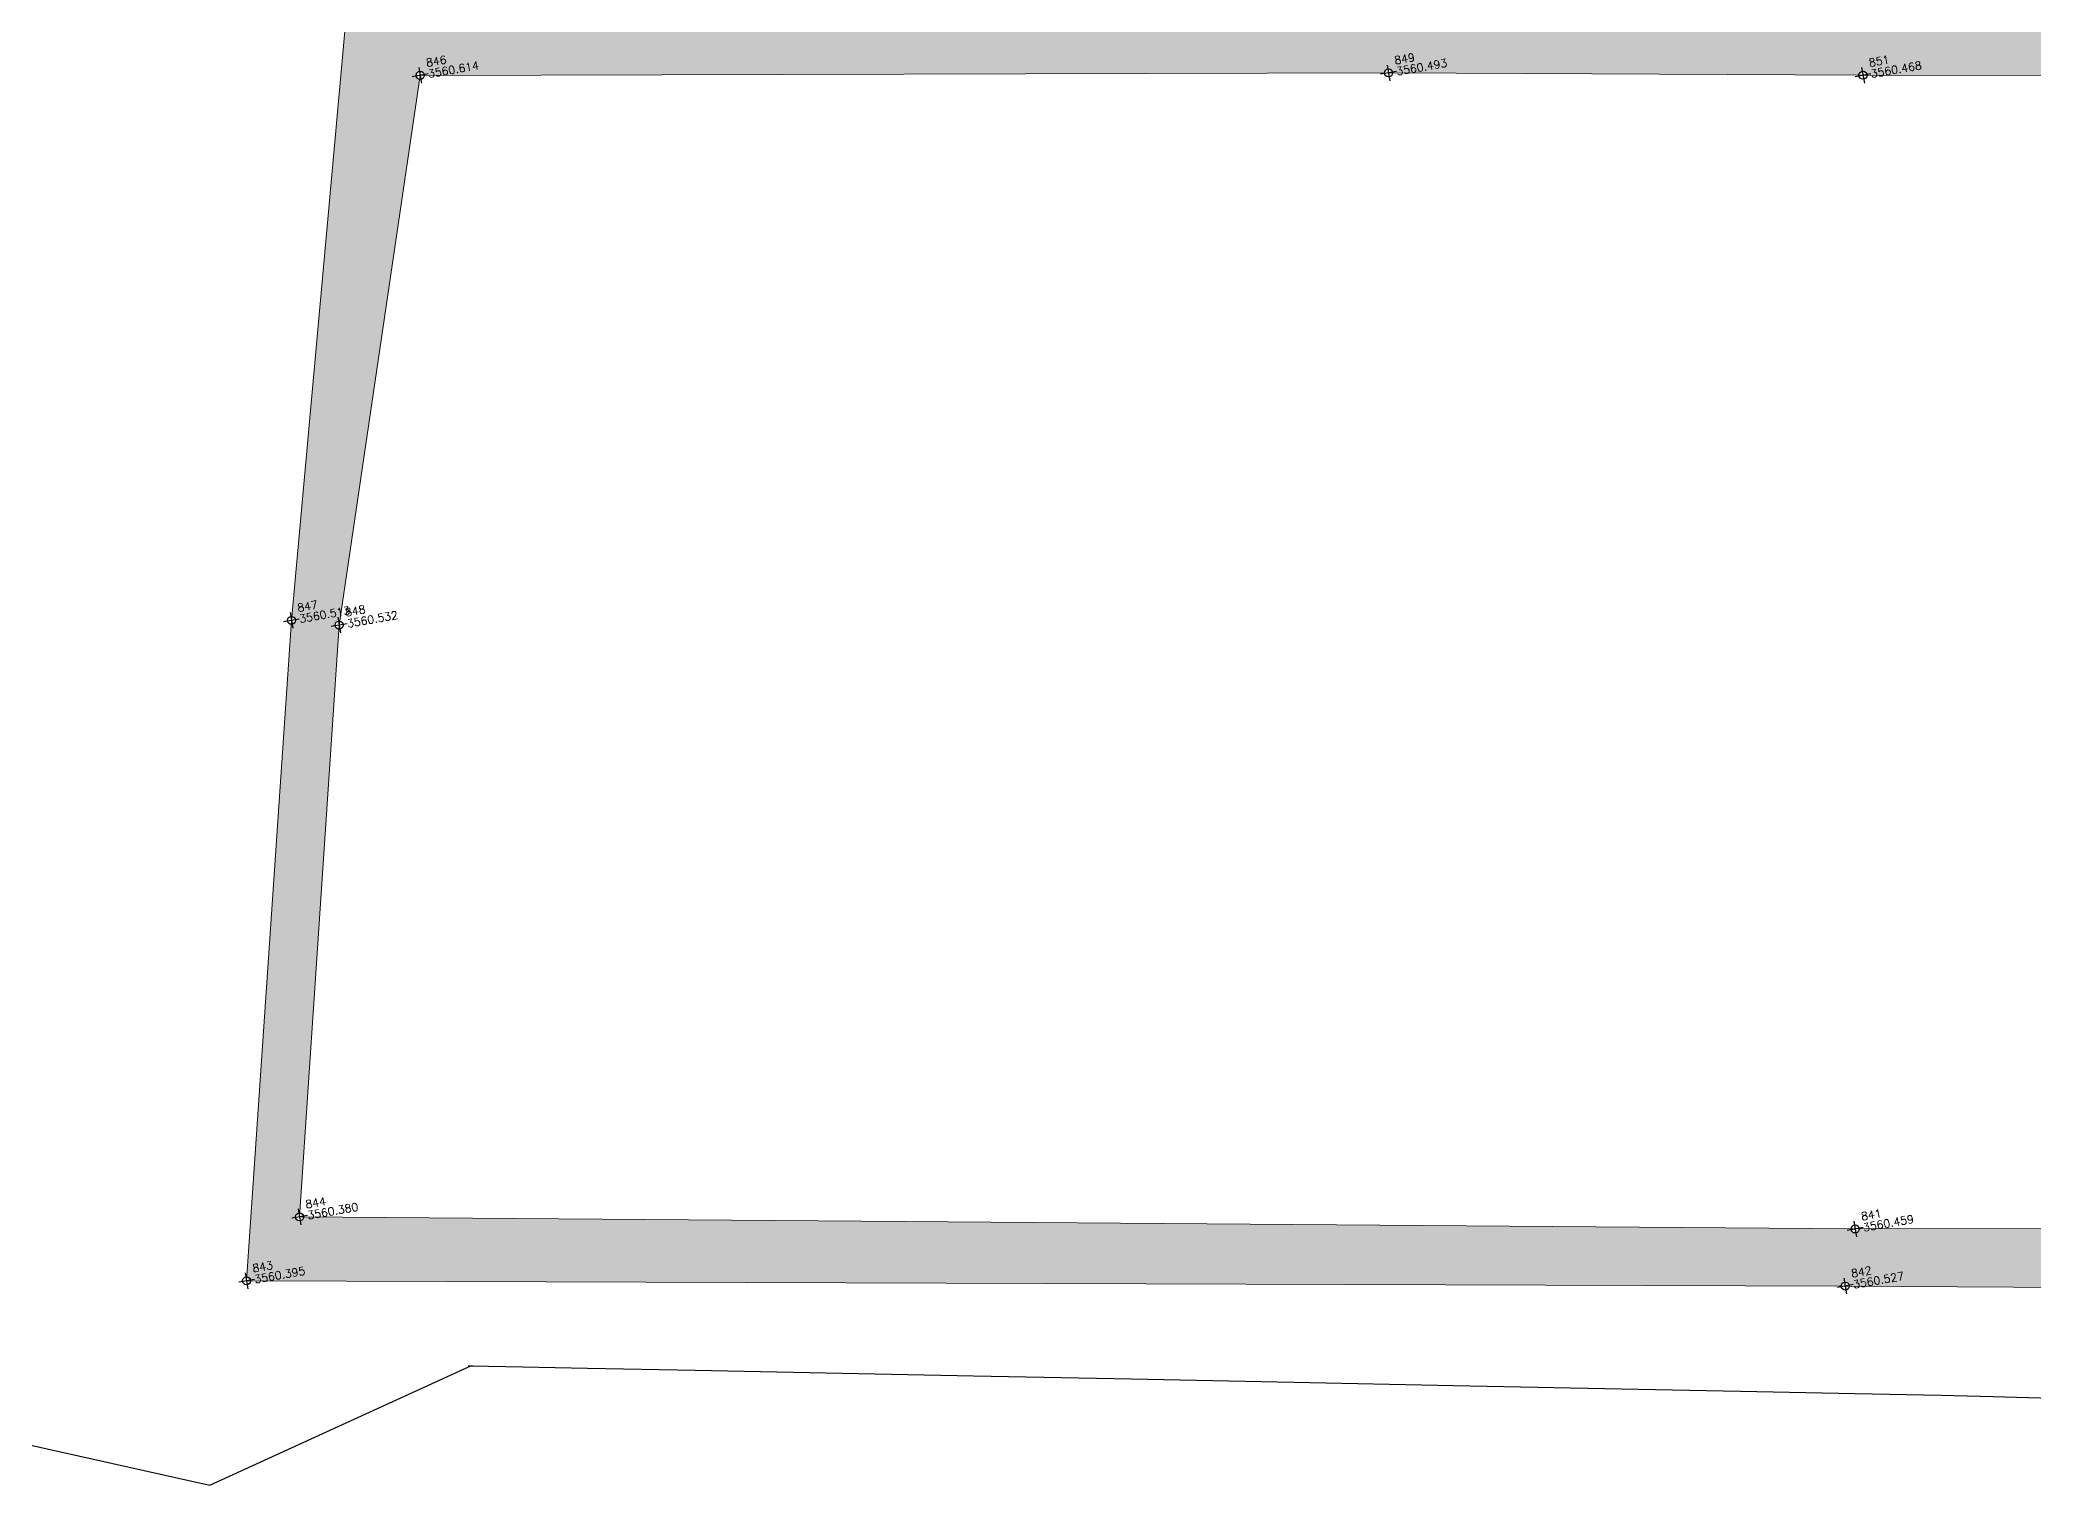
# Model space of a CAD drawing. Header units: millimetres. Extents: x 736950 to 738835, y 8500595 to 8502131.
# Drawn here: x 738261.38 to 738286.29, y 8501164.65 to 8501182.72 of the extents above; entities that cross this region are included whole.
import ezdxf

# ---------------------------------------------------------------- set-up
doc = ezdxf.new("R2010")
doc.units = ezdxf.units.MM
doc.layers.add('CONT-MJR', color=80, linetype='Continuous', lineweight=30)
doc.layers.add('pista', color=251, linetype='Continuous', lineweight=5)
doc.styles.add('5mm', font='arial.ttf', dxfattribs={"height": 3})

msp = doc.modelspace()

# ---------------------------------------------------------------- hatches: boundary and pattern name
at = {"layer": 'pista'}
h = msp.add_hatch(dxfattribs=at)
h.set_pattern_fill('AR-CONC', color=256, scale=0.1, angle=9.94991650582834, style=0)
h.set_pattern_definition([(59.94991650582833, (1479841.21072825, -18.49207214638591), (0.7173147616177996, 0.06212513786334364), [0.07500000000000001, -0.8250000000000001]), (4.949916505828331, (1479841.21072825, -18.49207214638591), (-0.2666336227691331, 0.7169040729334506), [0.06, -0.66]), (110.4013165058283, (1479841.270504478, -18.48689504899085), (0.4506817424667108, 0.7790288530571421), [0.06374018999999999, -0.7011421119999998]), (56.13411650582835, (1479841.176170796, -18.29508031532168), (1.07978843215245, 0.02137619624183779), [0.1124999999999999, -1.237499999999998]), (106.5855165058283, (1479841.266153166, -18.29329902119935), (0.752289432321798, 1.120964142855684), [0.09561028799999993, -1.051712999999999]), (1.134116505828333, (1479841.176170796, -18.29508031532168), (0.7522885572049924, 1.12096473051034), [0.09000000000000001, -0.9900000000000001]), (30.94991650582834, (1479841.283306076, -18.32704954408109), (0.6574964912282043, -0.293425227292985), [0.07500000000000001, -0.8250000000000001]), (335.9499165058284, (1479841.283306076, -18.32704954408109), (0.1143589702920628, 0.7562849757157031), [0.06, -0.66]), (81.40131650582836, (1479841.338097435, -18.35150168277323), (0.7718558160208798, 0.4628591428967336), [0.06374019000000002, -0.701142112]), (47.44991650582834, (1479841.21072825, -18.49207214638591), (-0.04554285905854174, 0.3299879209740469), [0, -0.652, 0, -0.67, 0, -0.6625000000000001]), (17.44991650582834, (1479841.21072825, -18.49207214638591), (0.1909634295804004, 0.4339344980096552), [0, -0.3819999999999997, 0, -0.6369999999999993, 0, -0.2524999999999997]), (337.4499165058283, (1479840.991082356, -18.53060370869935), (0.5296904964497462, 0.07002209344786473), [0, -0.25, 0, -0.7799999999999999, 0, -1.035]), (327.4499165058284, (1479840.892586439, -18.5478824339807), (0.557117696670718, 0.1993664657265957), [0, -0.325, 0, -0.518, 0, -0.735])])
h.paths.add_polyline_path([(738284.6109174069, 8501183.004179971, -0.9073771424439933), (738284.5116798828, 8501182.996562041, -0.03778766445812268), (738284.5109405869, 8501183.004072499), (738283.9333681524, 8501182.991028674, -0.9271765226165122), (738283.8341329398, 8501182.981260404, -0.4520928505703445), (738283.8810775533, 8501183.039846687), (738283.8679425054, 8501183.324673828, -0.3773223890139547), (738283.8163912022, 8501183.365981381, -0.04908626364817738), (738283.8156518487, 8501183.37574709), (738278.1869456196, 8501183.502576469, -0.3520052857541533), (738278.1456318415, 8501183.45549268), (738278.199094187, 8501183.150735116), (738277.4170427516, 8501183.14276122, -0.9214353480249982), (738277.3177973921, 8501183.133612076, -0.04261868429522234), (738277.3170456205, 8501183.142087081), (738265.2672022469, 8501183.102476913, -0.4419614307767507), (738265.2126830742, 8501183.052517228), (738264.5283384793, 8501175.512392357, -0.3387931184679318), (738264.573066995, 8501175.471236393, -0.486849289423172), (738264.5204300327, 8501175.412712015), (738263.9663195601, 8501167.256389134, -0.3451262395650665), (738264.0121785146, 8501167.215143483, -0.04425578873648772), (738264.0129302924, 8501167.206341675), (738283.8916427856, 8501167.141757363, -0.915239575133387), (738283.9908904801, 8501167.150234282, -0.04496924407020542), (738283.9916415926, 8501167.141290067), (738295.7992891411, 8501167.069297355, -0.4300424214539171), (738295.8522782363, 8501167.11890302), (738296.3239514121, 8501174.992234437, -0.6409474183817956), (738296.236077379, 8501175.015344504, -0.4321254672563369), (738296.2796926561, 8501175.073665585, -0.4697793551392366), (738296.3317547692, 8501175.13035607), (738296.7141564585, 8501182.706887847, -0.3500025761121859), (738296.6674288851, 8501182.74818492, -0.04856033147103091), (738296.6666872777, 8501182.757845715)])
h.paths.add_polyline_path([(738284.2121058892, 8501182.285098463, -0.04350558478775747), (738284.2128579292, 8501182.276446406), (738295.7057329573, 8501182.273528745, -0.9166164813304881), (738295.804980914, 8501182.282155417, -0.4765612545738888), (738295.7540117699, 8501182.223545687), (738295.2612373917, 8501167.917061849, -0.3544984908520335), (738295.3087641643, 8501167.875730846, -1), (738295.2102682475, 8501167.858452119, -0.04316440457768513), (738295.2095162367, 8501167.867036069), (738284.1152893563, 8501167.854740407, -0.9172433347064233), (738284.0160414288, 8501167.846045628, -0.04539249501870081), (738284.0152909028, 8501167.855074318), (738264.6757459088, 8501168.005667042, -0.9131570402632543), (738264.5764994661, 8501167.997417007, -0.4865015188276046), (738264.6290803201, 8501168.055945164), (738265.1166263304, 8501175.353828063, -0.3454409408108431), (738265.0707112678, 8501175.395077493, -0.5113582602255807), (738265.1272489687, 8501175.4531826), (738266.1254460074, 8501182.226612043, -0.3233129798814942), (738266.0834877916, 8501182.267438421, -1), (738266.1819837082, 8501182.284717148, -0.04281453786618431), (738266.1827355929, 8501182.276203044), (738278.1835035697, 8501182.306267085, -0.917886571851021), (738278.2827513712, 8501182.315031707, -0.04470652183772439), (738278.2835027758, 8501182.30613993), (738284.1128585679, 8501182.276711512, -0.9144132667023064)], flags=16)
h.paths.add_polyline_path([(738287.0671782555, 8501174.749070477, -1), (738286.9686823388, 8501174.73179175, -1)], flags=0)

# ---------------------------------------------------------------- linework, layer by layer
at = {"linetype": 'Continuous', "extrusion": (-0.172787269436437, 0.9849591664230046, 0)}
for points, elevation in [([(-2196058.167162654, 0), (-2196057.967162654, 0)], 8245754.419062788), ([(-2196070.091162655, 0), (-2196069.891162655, 0)], 8245752.358062788), ([(-2196075.926162655, 0), (-2196075.726162654, 0)], 8245751.30406279), ([(-2196055.405162654, 0), (-2196055.205162655, 0)], 8245747.986062789), ([(-2196055.982162654, 0), (-2196055.782162655, 0)], 8245747.825062786), ([(-2196054.217162654, 0), (-2196054.017162654, 0)], 8245740.624062789), ([(-2196073.338162655, 0), (-2196073.138162655, 0)], 8245737.116062786), ([(-2196053.426162655, 0), (-2196053.226162655, 0)], 8245739.951062788), ([(-2196073.093162654, 0), (-2196072.893162654, 0)], 8245736.435062787)]:
    msp.add_lwpolyline(points, dxfattribs=dict(at, elevation=elevation))
at = {"linetype": 'Continuous', "extrusion": (0.9849591664230046, 0.172787269436437, 0)}
for points, elevation in [([(8245754.519062788, 0), (8245754.319062789, 0)], 2196058.067162654), ([(8245752.458062789, 0), (8245752.258062787, 0)], 2196069.991162654), ([(8245751.404062785, 0), (8245751.204062787, 0)], 2196075.826162654), ([(8245748.086062787, 0), (8245747.886062787, 0)], 2196055.305162654), ([(8245747.925062788, 0), (8245747.72506279, 0)], 2196055.882162655), ([(8245740.724062786, 0), (8245740.524062792, 0)], 2196054.117162654), ([(8245737.216062786, 0), (8245737.016062788, 0)], 2196073.238162654), ([(8245740.051062788, 0), (8245739.851062788, 0)], 2196053.326162654), ([(8245736.535062786, 0), (8245736.335062788, 0)], 2196072.993162655)]:
    msp.add_lwpolyline(points, dxfattribs=dict(at, elevation=elevation))
at = {"linetype": 'Continuous'}
for centre in [(738266.1327357499, 8501182.276077785), (738278.2335034128, 8501182.306392344), (738284.1628579309, 8501182.2764591), (738264.5238190367, 8501175.46259703), (738265.1199592261, 8501175.403716857), (738264.6257474244, 8501168.00605637), (738284.0652893871, 8501167.854684992), (738263.9629305563, 8501167.20650412), (738283.9416425218, 8501167.141594918)]:
    msp.add_circle(centre, 0.05, dxfattribs=at)
at = {"layer": 'CONT-MJR', "elevation": 3560}
for points in [[(738260.9329356934, 8501170.45267339), (738260.3340816901, 8501167.76254794), (738259.8240329807, 8501165.471346734), (738263.502417462, 8501164.652494485), (738266.7639479749, 8501166.143308239)], [(738266.9857351655, 8501166.138899263), (738267.4135760736, 8501166.130443377)], [(738277.0490503564, 8501165.939949598), (738279.0463157783, 8501165.900112396)], [(738279.0463157783, 8501165.900112396), (738280.934219886, 8501165.862226518)], [(738280.934219886, 8501165.862226518), (738282.6326942153, 8501165.82783359)], [(738282.6326942153, 8501165.82783359), (738284.0616703028, 8501165.798475228)], [(738285.141079684, 8501165.775693063), (738285.7908538954, 8501165.761028714)], [(738285.7908538954, 8501165.761028714), (738286.5227342801, 8501165.73826847)]]:
    msp.add_lwpolyline(points, dxfattribs=at)
at = {"layer": 'CONT-MJR', "extrusion": (-0.01999830228486674, -0.9998000139556528, 0), "elevation": -8514230.110631213}
msp.add_lwpolyline([(568110.1984625999, 3560.00000000001), (568110.2627182559, 3560.00000000001)], dxfattribs=at)
at = {"layer": 'CONT-MJR', "extrusion": (-0.01985456139998351, -0.999802878767417, 0), "elevation": -8514148.345749434}
msp.add_lwpolyline([(569334.3428575441, 3560.000000000013), (569334.532560726, 3560.000000000013)], dxfattribs=at)
at = {"layer": 'CONT-MJR', "extrusion": (-0.01971537774860563, -0.9998056330508595, 0), "elevation": -8514069.005656611}
msp.add_lwpolyline([(570520.2172259038, 3560), (570521.0285072864, 3560)], dxfattribs=at)
at = {"layer": 'CONT-MJR', "extrusion": (-0.01970472771188661, -0.9998058430044308, 0), "elevation": -8514062.927923093}
msp.add_lwpolyline([(570611.7212406097, 3560), (570613.0645464566, 3560)], dxfattribs=at)
at = {"layer": 'CONT-MJR', "extrusion": (-0.01971816878175081, -0.9998055780099923, 0), "elevation": -8514070.598294212}
msp.add_lwpolyline([(570498.6041418123, 3560.000000000013), (570500.2384856044, 3560.000000000013)], dxfattribs=at)
at = {"layer": 'CONT-MJR', "extrusion": (-0.01974826024041307, -0.9998049840931365, 0), "elevation": -8514087.764965724}
msp.add_lwpolyline([(570243.9875269448, 3560), (570245.8328253882, 3560)], dxfattribs=at)
at = {"layer": 'CONT-MJR', "extrusion": (0.01979333006134767, 0.9998040928527362, 0), "elevation": 8514113.462217147}
msp.add_lwpolyline([(-569862.0288163981, 3560.000000000013), (-569864.0049862026, 3560.000000000013)], dxfattribs=at)
at = {"layer": 'CONT-MJR', "extrusion": (-0.01985581619954221, -0.9998028538482225, 0), "elevation": -8514149.06118921}
msp.add_lwpolyline([(569331.8852278637, 3560.000000000013), (569333.9121857433, 3560.000000000013)], dxfattribs=at)
at = {"layer": 'CONT-MJR', "extrusion": (-0.02110144133314351, -0.9997773397980493, 0), "elevation": -8514851.784996266}
msp.add_lwpolyline([(558732.8238321835, 3560.000000000013), (558733.9034819598, 3560.000000000013)], dxfattribs=at)
at = {"layer": 'pista'}
msp.add_lwpolyline([(738277.3670453505, 8501183.14225144), (738265.217202517, 8501183.102312556), (738264.5238190367, 8501175.46259703), (738263.9629305563, 8501167.20650412), (738283.9416425218, 8501167.141594918), (738295.8492882119, 8501167.068992503), (738296.3292343842, 8501175.080419634), (738296.7166768435, 8501182.756824283), (738284.5609278411, 8501183.005201403)], dxfattribs=at)
msp.add_lwpolyline([(738278.2335034128, 8501182.306392344), (738284.1628579309, 8501182.2764591), (738295.7557329556, 8501182.273516053), (738295.2595162059, 8501167.867091483), (738284.0652893871, 8501167.854684992), (738264.6257474244, 8501168.00605637), (738265.1199592261, 8501175.403716857), (738266.1327357499, 8501182.276077785)], close=True, dxfattribs=at)

# ---------------------------------------------------------------- texts
at = {"color": 2, "char_height": 0.1, "attachment_point": 1, "rotation": 9.94991650582834, "style": '5mm'}
for s, insert, width in [('\\Ftxt.shx;\\W1.0000000000;\\T1.0000000000;\\o\\l849', (738278.2991697483, 8501182.51081331), 0.4), ('\\Ftxt.shx;\\W1.0000000000;\\T1.0000000000;\\o\\l846', (738266.1984020855, 8501182.480498753), 0.4), ('\\Ftxt.shx;\\W1.0000000000;\\T1.0000000000;\\o\\l851', (738284.2285242664, 8501182.480880067), 0.3666666666666667), ('\\Ftxt.shx;\\W1.0000000000;\\T1.0000000000;\\o\\l847', (738264.5894853721, 8501175.667017996), 0.4), ('\\Ftxt.shx;\\W1.0000000000;\\T1.0000000000;\\o\\l848', (738265.1856255616, 8501175.608137826), 0.4), ('\\Ftxt.shx;\\W1.0000000000;\\T1.0000000000;\\o\\l844', (738264.69141376, 8501168.210477337), 0.4), ('\\Ftxt.shx;\\W1.0000000000;\\T1.0000000000;\\o\\l841', (738284.1309557226, 8501168.059105959), 0.3666666666666667), ('\\Ftxt.shx;\\W1.0000000000;\\T1.0000000000;\\o\\l843', (738264.0285968918, 8501167.410925088), 0.4), ('\\Ftxt.shx;\\W1.0000000000;\\T1.0000000000;\\o\\l842', (738284.0073088573, 8501167.346015887), 0.4)]:
    msp.add_mtext(s, dxfattribs=dict(at, insert=insert, width=width))
at = {"color": 1, "char_height": 0.1, "attachment_point": 1, "rotation": 9.94991650582834, "style": '5mm'}
for s, insert, width in [('\\Ftxt.shx;\\W1.0000000000;\\T1.0000000000;\\o\\l3560.614', (738266.2225923033, 8501182.34260447), 0.7833333333333332), ('\\Ftxt.shx;\\W1.0000000000;\\T1.0000000000;\\o\\l3560.493', (738278.3233599662, 8501182.372919027), 0.8166666666666667), ('\\Ftxt.shx;\\W1.0000000000;\\T1.0000000000;\\o\\l3560.468', (738284.2527144842, 8501182.342985783), 0.8166666666666667), ('\\Ftxt.shx;\\W1.0000000000;\\T1.0000000000;\\o\\l3560.513', (738264.6136755899, 8501175.529123712), 0.7833333333333332), ('\\Ftxt.shx;\\W1.0000000000;\\T1.0000000000;\\o\\l3560.532', (738265.2098157795, 8501175.470243542), 0.8166666666666667), ('\\Ftxt.shx;\\W1.0000000000;\\T1.0000000000;\\o\\l3560.380', (738264.7156039778, 8501168.072583053), 0.8), ('\\Ftxt.shx;\\W1.0000000000;\\T1.0000000000;\\o\\l3560.459', (738284.1551459405, 8501167.921211677), 0.8166666666666667), ('\\Ftxt.shx;\\W1.0000000000;\\T1.0000000000;\\o\\l3560.395', (738264.0527871096, 8501167.273030804), 0.8166666666666667), ('\\Ftxt.shx;\\W1.0000000000;\\T1.0000000000;\\o\\l3560.527', (738284.0314990751, 8501167.208121603), 0.8166666666666667)]:
    msp.add_mtext(s, dxfattribs=dict(at, insert=insert, width=width))

doc.saveas('drawing.dxf')
